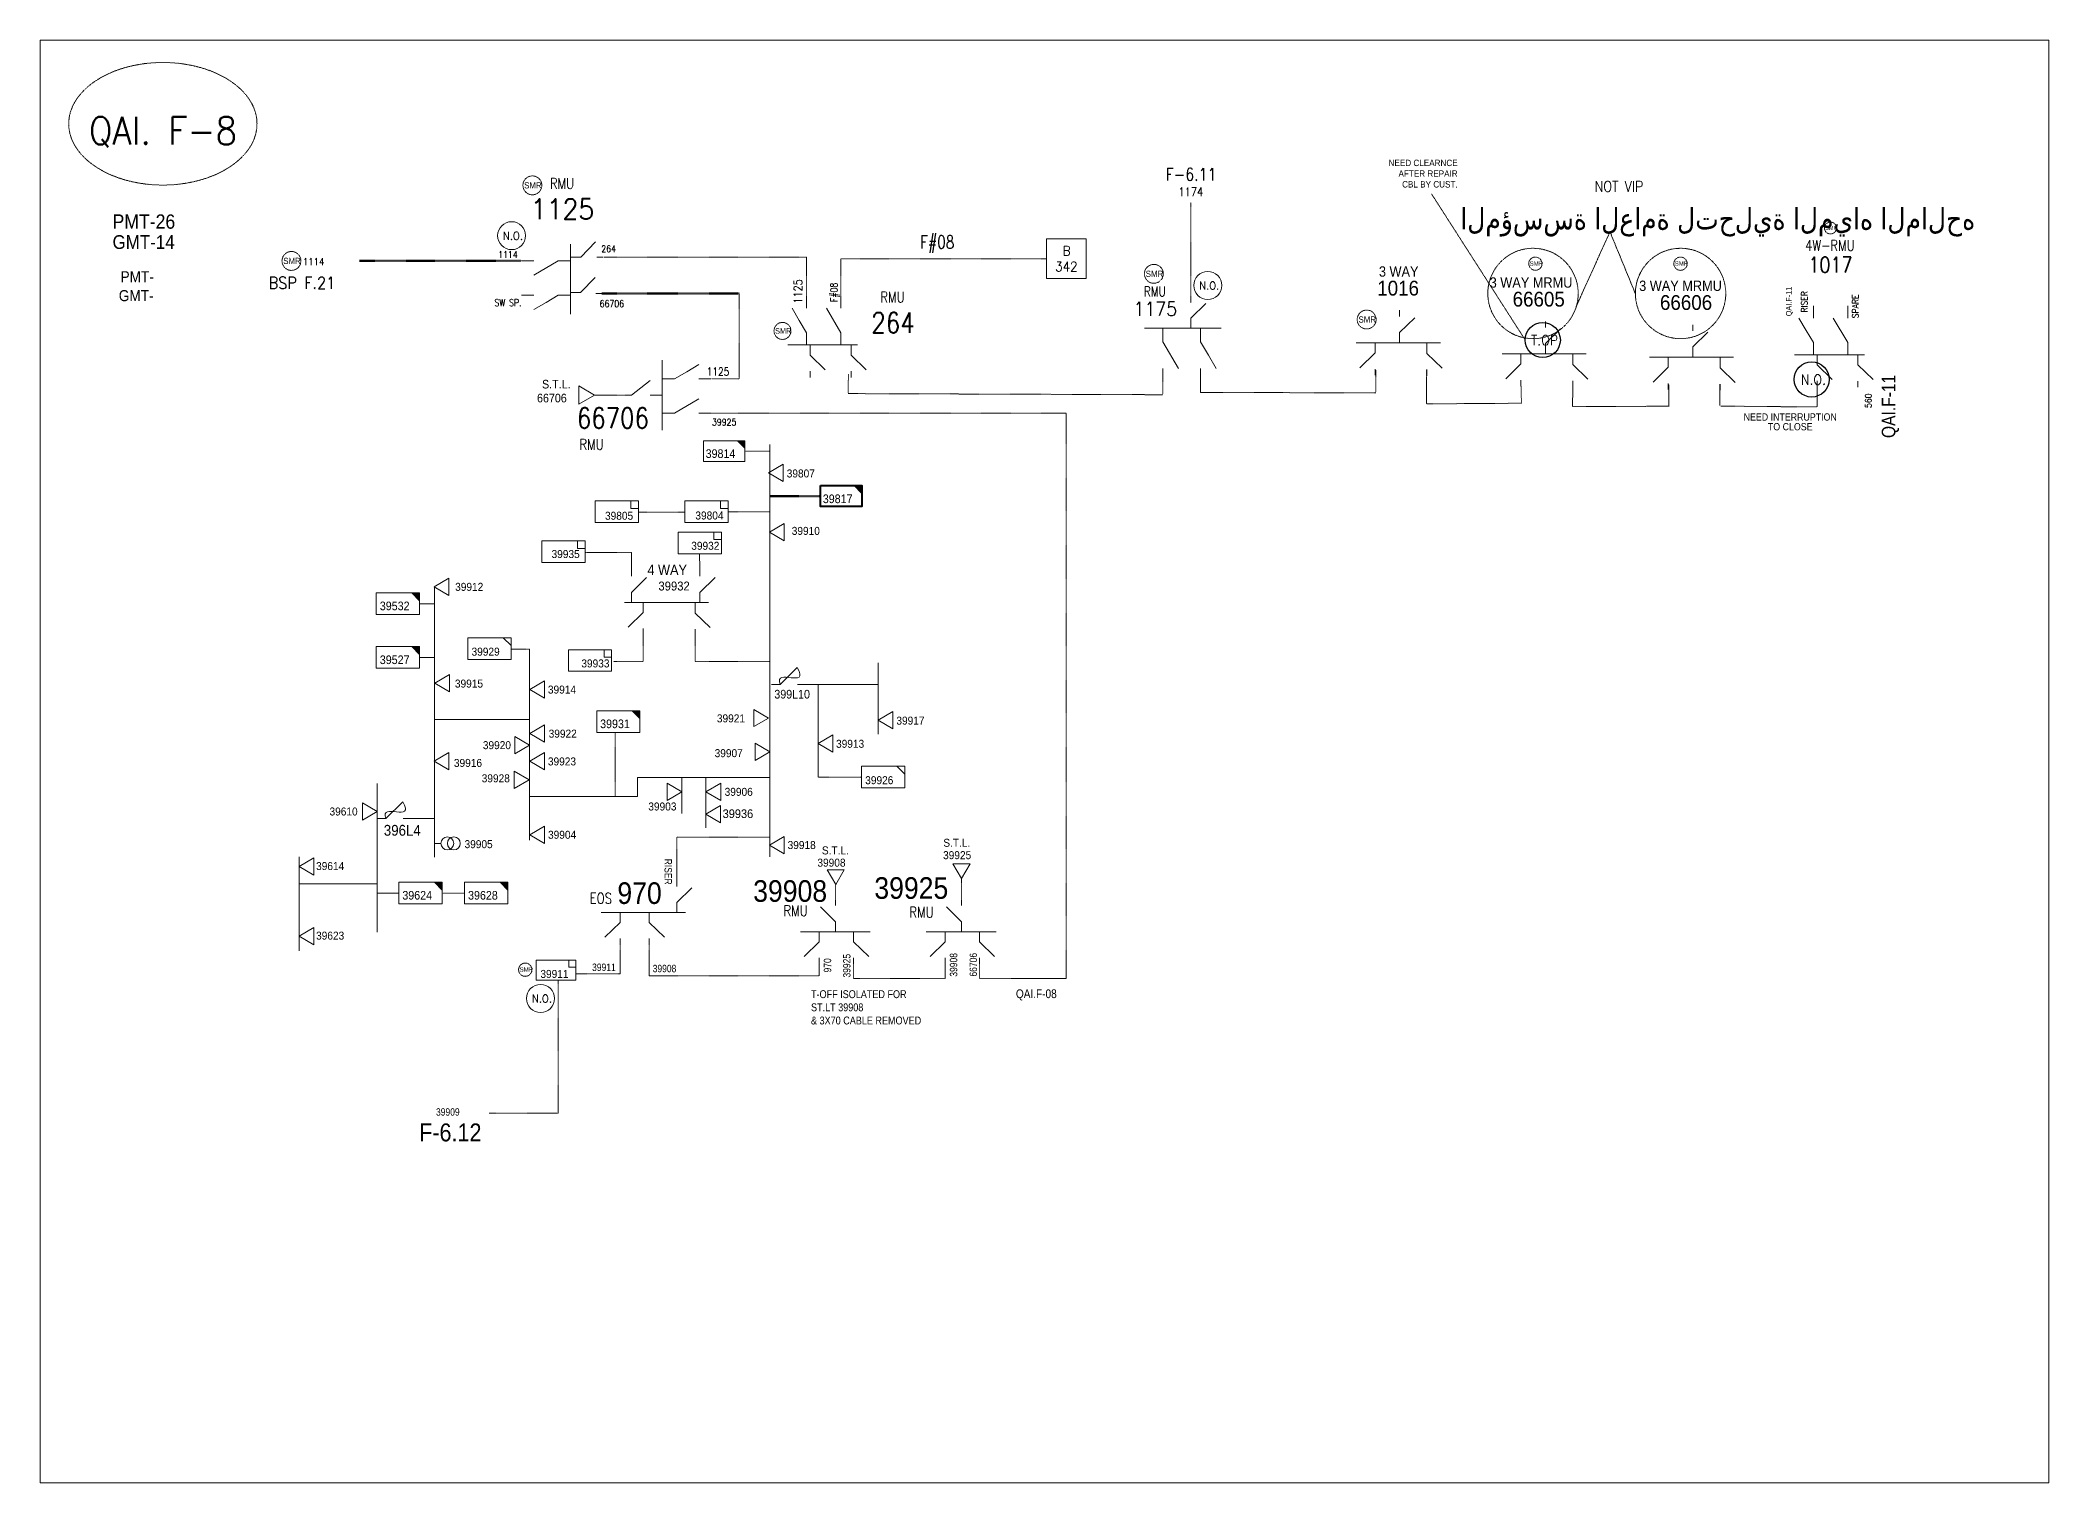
# Model space of a CAD drawing. Header units: metres. Extents: x 65984 to 144644, y -19036 to 23726.
# Drawn here: x 93797 to 95402, y 5881 to 7033 of the extents above; entities that cross this region are included whole.
import ezdxf
from ezdxf.enums import TextEntityAlignment as Align

# ---------------------------------------------------------------- set-up
doc = ezdxf.new("R2010")
doc.units = ezdxf.units.M
doc.header["$MEASUREMENT"] = 0
doc.linetypes.add('DGN Style 3', pattern=[0.013877, 0, -0.013877])
doc.layers.get('0').update_dxf_attribs({"color": 95, "lineweight": 40})
for name, color, linetype, lineweight in [('d_eos', 111, 'Continuous', 40), ('d_eos no', 121, 'Continuous', 40), ('d_fco', 5, 'Continuous', 40), ('d_fco text', 95, 'Continuous', 40), ('d_oh branch', 94, 'Continuous', 40), ('d_switch', 95, 'Continuous', 40), ('d_tf', 1, 'Continuous', 40), ('d_tf no', 6, 'Continuous', 40), ('d_tf_200', 1, 'Continuous', 40), ('d_ug cable', 95, 'Continuous', 40), ('d_unit sub', 7, 'Continuous', 40), ('FDR  2  19', 172, 'Continuous', 40), ('fedr no', 95, 'Continuous', 40), ('GRID STATION  04', 7, 'Continuous', 40), ('Level 37', 7, 'Continuous', 0), ('O H MAIN FEEDER', 4, 'Continuous', 100), ('SW N O', 114, 'Continuous', 30)]:
    doc.layers.add(name, color=color, linetype=linetype, lineweight=lineweight)
doc.styles.add('NASKHF', font='naskhf.shx', dxfattribs={"height": 8})
doc.styles.add('Style-Arial', font='arial.ttf')
doc.styles.add('Style-ENGINEERING', font='ENGINEERING.shx')
doc.styles.add('Style-msdefault', font='msdefault.shx')
doc.styles.add('Style-simplex', font='simplex.shx')
doc.styles.add('Style-STANDARD', font='STANDARD.shx')

# ---------------------------------------------------------------- blocks, each defined once
blk = doc.blocks.new('*U1043')
at = {"layer": 'd_eos', "color": 2, "linetype": 'Continuous', "lineweight": 13, "ltscale": 1.103054}
for p, q in [((-19.7, 13.2), (-19.7, 26.5)), ((17.4, 13.2), (17.4, 26.5)), ((-19.7, -13.2), (-4.1, 13.2)), ((25.3, 0), (33.1, 13.2)), ((-19.7, -26.5), (-19.7, -13.2)), ((17.4, -13.2), (25.3, 0)), ((17.4, -26.5), (17.4, -13.2)), ((-37.9, -26.5), (37.9, -26.5))]:
    blk.add_line(p, q, dxfattribs=at)
blk = doc.blocks.new('*U1044')
at = {"layer": 'd_eos', "color": 7, "linetype": 'Continuous', "lineweight": 13, "ltscale": 1.103054}
for p, q in [((0, 31.5), (0, -31.5)), ((-33.2, 0), (-27.6, 0)), ((-27.6, 0), (-11, -13)), ((-11, 0), (0, 0)), ((0, 16.4), (11, 16.4)), ((11, 16.4), (33, 3.4)), ((33, 16.4), (44, 16.4)), ((0, -14.5), (11, -14.5)), ((11, -14.5), (22, -21)), ((33, -14.5), (44, -14.5)), ((22, -21), (33, -27.5))]:
    blk.add_line(p, q, dxfattribs=at)
blk = doc.blocks.new('*U1045')
at = {"layer": 'd_eos', "color": 7, "linetype": 'Continuous', "lineweight": 13, "ltscale": 1.103054}
for p, q in [((0.15, 4.67), (-6.85, 11.47)), ((0.15, 12.11), (0.15, 14.94)), ((16.17, 0.02), (-16.15, 0.02)), ((-7.43, 0.02), (-7.43, -4.63)), ((0.15, 0.02), (0.15, 4.67)), ((8.43, 0.02), (8.43, -4.63)), ((-7.43, -4.63), (-14.43, -11.43)), ((8.43, -4.63), (15.43, -11.43)), ((-7.43, -12.08), (-7.43, -14.9)), ((8.43, -12.07), (8.43, -14.9))]:
    blk.add_line(p, q, dxfattribs=at)
blk = doc.blocks.new('TF3')
at = {"color": 0, "linetype": 'ByBlock', "lineweight": -2}
for p, q in [((11.3, 9), (18.3, 9)), ((18.3, 9), (18.3, 2))]:
    blk.add_line(p, q, dxfattribs=at)
at = {"color": 0, "linetype": 'ByBlock', "lineweight": -2, "flags": 128}
blk.add_lwpolyline([(18.3, 2), (11.3, 2), (11.3, 9)], dxfattribs=at)
at = {"color": 0, "linetype": 'ByBlock', "lineweight": -2}
blk.add_3dface([(-21.7, 9), (18.3, 9), (18.3, -11), (-21.7, -11)], dxfattribs=at)
blk = doc.blocks.new('TFU_94')
at = {"layer": 'd_tf_200', "color": 1, "linetype": 'Continuous', "lineweight": 13}
blk.add_line((0, 10), (0, 0), dxfattribs=at)
for centre in [(0, 30), (0, 20)]:
    blk.add_circle(centre, 10, dxfattribs=at)
blk = doc.blocks.new('TF_8')
at = {"color": 0, "linetype": 'ByBlock', "lineweight": -2}
blk.add_line((6.3, 4.95), (9.9, 1.35), dxfattribs=at)
blk.add_3dface([(-10.1, 4.95), (9.9, 4.95), (9.9, -5.05), (-10.1, -5.05)], dxfattribs=at)
blk = doc.blocks.new('exist.us-1000kva')
at = {"color": 0, "linetype": 'ByBlock', "lineweight": -2, "flags": 128}
blk.add_lwpolyline([(40, 12.9), (32.8, 20), (40, 20)], close=True, dxfattribs=at)
at = {"color": 0, "linetype": 'ByBlock', "lineweight": -2, "extrusion": (0, 0, -1)}
blk.add_solid([(-40, 12.9), (-32.8, 20), (-40, 20)], dxfattribs=at)
at = {"color": 0, "linetype": 'ByBlock', "lineweight": -2, "xscale": 2, "yscale": 2}
blk.add_blockref('TF_8', (20.2, 10.1), dxfattribs=at)
blk = doc.blocks.new('FUSE01')
at = {"color": 0, "linetype": 'ByBlock', "lineweight": -2}
blk.add_line((0, -17.15), (0, -22.55), dxfattribs=at)
at = {"color": 0, "linetype": 'ByBlock', "lineweight": -2, "flags": 128}
blk.add_lwpolyline([(0, 0.05), (0, -5.75), (-11.2, -16.95)], dxfattribs=at)
at = {"color": 0, "linetype": 'ByBlock', "lineweight": -2}
blk.add_open_spline([(-11.2, -16.95), (3.4, -25.35), (-11.6, -1.35), (0, -5.75)], degree=3, dxfattribs=at)
blk = doc.blocks.new('TRA1_788')
at = {"layer": 'd_tf', "color": 1, "linetype": 'Continuous', "lineweight": 13, "ltscale": 0.000677655, "flags": 128}
blk.add_lwpolyline([(10, -17), (0, 0), (-10, -17)], close=True, dxfattribs=at)
blk = doc.blocks.new('TRA1_787')
at = {"layer": 'd_tf', "color": 1, "linetype": 'Continuous', "lineweight": 13, "ltscale": 0.000677655, "xscale": 1.000046564039522, "yscale": 1.000046564039522, "zscale": 1.000046564039522, "rotation": 180}
blk.add_blockref('TRA1_788', (0, 0), dxfattribs=at)
blk = doc.blocks.new('TRA1_790')
at = {"layer": 'd_tf', "color": 1, "linetype": 'Continuous', "lineweight": 13, "ltscale": 0.00062494, "flags": 128}
blk.add_lwpolyline([(10, -17), (0, 0), (-10, -17)], close=True, dxfattribs=at)
blk = doc.blocks.new('TRA1_789')
at = {"layer": 'd_tf', "color": 1, "linetype": 'Continuous', "lineweight": 13, "ltscale": 0.00062494, "xscale": 1.000046566207837, "yscale": 1.000046566207837, "zscale": 1.000046566207837, "rotation": 180}
blk.add_blockref('TRA1_790', (0, 0), dxfattribs=at)
blk = doc.blocks.new('TRA1_792')
at = {"layer": 'd_tf', "color": 1, "linetype": 'Continuous', "lineweight": 13, "ltscale": 0.00062494, "extrusion": (0, 0, -1), "flags": 128}
blk.add_lwpolyline([(-10, -17), (0, 0), (10, -17)], close=True, dxfattribs=at)
blk = doc.blocks.new('TRA1_791')
at = {"layer": 'd_tf', "color": 1, "linetype": 'Continuous', "lineweight": 13, "ltscale": 0.00062494, "xscale": 1.000046566207836, "yscale": 1.000046566207836, "zscale": 1.000046566207836, "rotation": 180}
blk.add_blockref('TRA1_792', (0, 0), dxfattribs=at)
blk = doc.blocks.new('TRA1_794')
at = {"layer": 'd_tf', "color": 1, "linetype": 'Continuous', "lineweight": 13, "ltscale": 0.00062494, "extrusion": (0, 0, -1), "flags": 128}
blk.add_lwpolyline([(-10, -17), (0, 0), (10, -17)], close=True, dxfattribs=at)
blk = doc.blocks.new('TRA1_793')
at = {"layer": 'd_tf', "color": 1, "linetype": 'Continuous', "lineweight": 13, "ltscale": 0.00062494, "xscale": 1.000046566207837, "yscale": 1.000046566207837, "zscale": 1.000046566207837, "rotation": 180}
blk.add_blockref('TRA1_794', (0, 0), dxfattribs=at)
blk = doc.blocks.new('TRA1_796')
at = {"layer": 'd_tf', "color": 1, "linetype": 'Continuous', "lineweight": 13, "ltscale": 0.000633126, "extrusion": (0, 0, -1), "flags": 128}
blk.add_lwpolyline([(-10, -17), (0, 0), (10, -17)], close=True, dxfattribs=at)
blk = doc.blocks.new('TRA1_795')
at = {"layer": 'd_tf', "color": 1, "linetype": 'Continuous', "lineweight": 13, "ltscale": 0.000633126, "xscale": 1.000046566207835, "yscale": 1.000046566207835, "zscale": 1.000046566207835, "rotation": 180}
blk.add_blockref('TRA1_796', (0, 0), dxfattribs=at)
blk = doc.blocks.new('TRA1_1499')
at = {"layer": 'd_tf', "color": 1, "linetype": 'Continuous', "lineweight": 13, "ltscale": 0.000607677, "extrusion": (0, 0, -1), "flags": 128}
blk.add_lwpolyline([(-10, -17), (0, 0), (10, -17)], close=True, dxfattribs=at)
blk = doc.blocks.new('TRA1_1498')
at = {"layer": 'd_tf', "color": 1, "linetype": 'Continuous', "lineweight": 13, "ltscale": 0.000607677, "xscale": 1.000046566207835, "yscale": 1.000046566207835, "zscale": 1.000046566207835, "rotation": 180}
blk.add_blockref('TRA1_1499', (0, 0), dxfattribs=at)
blk = doc.blocks.new('*U893')
at = {"layer": 'SW N O', "color": 3, "lineweight": 13}
blk.add_circle((0, 0), 16.8, dxfattribs=at)
at = {"layer": 'SW N O', "color": 3, "lineweight": 13, "style": 'Style-STANDARD'}
blk.add_text('N.O.', height=9.6, dxfattribs=at).set_placement((1.7, -0.2), align=Align.MIDDLE_CENTER)
blk = doc.blocks.new('*U4012')
at = {"layer": 'd_eos', "color": 2, "linetype": 'Continuous', "lineweight": 13, "ltscale": 1.136423}
for p, q in [((-19.7, 13.2), (-19.7, 26.5)), ((17.4, 13.2), (17.4, 26.5)), ((-19.7, -13.2), (-4.1, 13.2)), ((25.3, 0), (33.1, 13.2)), ((-19.7, -26.5), (-19.7, -13.2)), ((17.4, -13.2), (25.3, 0)), ((17.4, -26.5), (17.4, -13.2)), ((-37.9, -26.5), (37.9, -26.5))]:
    blk.add_line(p, q, dxfattribs=at)
blk = doc.blocks.new('*U4159')
at = {"layer": 'SW N O', "color": 3, "ltscale": 0.426762}
blk.add_circle((0, 0), 16.8, dxfattribs=at)
at = {"layer": 'SW N O', "color": 3, "style": 'Style-STANDARD'}
blk.add_text('N.O.', height=9.6, dxfattribs=at).set_placement((1.7, -0.2), align=Align.MIDDLE_CENTER)
blk = doc.blocks.new('*U4210')
at = {"layer": 'SW N O', "color": 5, "ltscale": 0.426762}
blk.add_circle((0, 0), 16.8, dxfattribs=at)
at = {"layer": 'SW N O', "color": 5, "style": 'Style-STANDARD'}
blk.add_text('T.OP', height=9.6, dxfattribs=at).set_placement((1.7, -0.2), align=Align.MIDDLE_CENTER)

msp = doc.modelspace()

# ---------------------------------------------------------------- linework, layer by layer
at = {"color": 2, "linetype": 'DGN Style 3', "lineweight": 13}
for p, q in [((94909, 6910.6), (94983.9, 6793.8)), ((95051, 6879), (95024.6, 6820.6)), ((95051.8, 6879.8), (95071.9, 6830.8))]:
    msp.add_line(p, q, dxfattribs=at)
at = {"layer": 'd_eos', "color": 2, "linetype": 'Continuous', "lineweight": 13, "ltscale": 1.103054}
for p, q in [((94229.3, 6860.1), (94241, 6872.2)), ((94221.2, 6860.1), (94229.3, 6860.1)), ((94242.1, 6860.1), (94247, 6860.1)), ((94229.2, 6831.7), (94240.9, 6843.8)), ((94241.5, 6830.9), (94246.4, 6830.9)), ((94716.7, 6824.2), (94716.7, 6829.1)), ((94716.7, 6811.3), (94728.8, 6823.1)), ((94716.7, 6803.3), (94716.7, 6811.3)), ((94883.5, 6812.7), (94883.5, 6817.6)), ((94883.5, 6799.8), (94895.6, 6811.6)), ((95000, 6803.9), (95000, 6808.7)), ((95117.7, 6801.2), (95117.7, 6806)), ((94412.6, 6789.8), (94412.6, 6781.8)), ((94445.3, 6789.8), (94445.3, 6781.8)), ((94916.2, 6791.5), (94848.9, 6791.5)), ((94863.9, 6791.5), (94863.9, 6783.5)), ((94883.5, 6791.8), (94883.5, 6799.8)), ((94905.4, 6791), (94905.4, 6783)), ((95000, 6791), (95012.1, 6802.7)), ((95000, 6783), (95000, 6791)), ((95117.7, 6788.3), (95129.8, 6800)), ((95117.7, 6780.3), (95117.7, 6788.3)), ((94412.6, 6781.8), (94424.7, 6770)), ((94445.3, 6781.8), (94457.4, 6770)), ((94863.9, 6783.5), (94851.8, 6771.7)), ((94905.4, 6783), (94917.5, 6771.3)), ((95032.7, 6782.7), (94965.4, 6782.7)), ((94980.5, 6774.7), (94968.4, 6762.9)), ((94980.5, 6782.7), (94980.5, 6774.7)), ((95021.9, 6782.2), (95021.9, 6774.2)), ((95021.9, 6774.2), (95034, 6762.5)), ((95150.4, 6780), (95083.1, 6780)), ((95098.1, 6772), (95086, 6760.2)), ((95098.1, 6780), (95098.1, 6772)), ((95139.6, 6779.5), (95139.6, 6771.5)), ((95217, 6781.9), (95217, 6773.9)), ((95217, 6773.9), (95229.1, 6762.2)), ((95249.7, 6781.9), (95249.7, 6773.9)), ((95249.7, 6773.9), (95261.8, 6762.2)), ((94412.6, 6768.9), (94412.6, 6764)), ((94445.3, 6768.9), (94445.3, 6764)), ((94863.9, 6770.6), (94863.9, 6765.7)), ((94905.4, 6770.2), (94905.4, 6765.3)), ((94980.5, 6761.8), (94980.5, 6756.9)), ((95021.9, 6761.3), (95021.9, 6756.5)), ((95098.1, 6759.1), (95098.1, 6754.2)), ((95139.6, 6771.5), (95151.7, 6759.8)), ((95139.6, 6758.6), (95139.6, 6753.8)), ((95217, 6761), (95217, 6756.2)), ((95249.7, 6761), (95249.7, 6756.2))]:
    msp.add_line(p, q, dxfattribs=at)
at = {"layer": 'd_eos', "color": 2, "linetype": 'Continuous', "lineweight": 13, "ltscale": 0.992748}
msp.add_line((94229.2, 6831.7), (94221.2, 6831.7), dxfattribs=at)
at = {"layer": 'd_eos', "color": 7, "linetype": 'Continuous', "lineweight": 13, "ltscale": 1.103054}
for p, q in [((94269.8, 6605.1), (94269.8, 6610)), ((94269.8, 6592.2), (94281.9, 6604)), ((94324.6, 6605.1), (94324.6, 6610)), ((94324.6, 6592.2), (94336.7, 6604)), ((94331.5, 6584.2), (94264.2, 6584.2)), ((94269.8, 6584.2), (94269.8, 6592.2)), ((94279.3, 6584.2), (94279.3, 6576.2)), ((94320.7, 6583.7), (94320.7, 6575.7)), ((94324.6, 6584.2), (94324.6, 6592.2)), ((94279.3, 6576.2), (94267.2, 6564.4)), ((94279.3, 6563.3), (94279.3, 6558.4)), ((94320.7, 6575.7), (94332.8, 6564)), ((94320.7, 6562.8), (94320.7, 6558)), ((94306, 6357.3), (94306, 6362.2)), ((94306, 6344.4), (94318.1, 6356.2)), ((94306, 6336.4), (94306, 6344.4)), ((94312.9, 6336.4), (94245.6, 6336.4)), ((94260.7, 6328.4), (94248.6, 6316.6)), ((94260.7, 6336.4), (94260.7, 6328.4)), ((94284.1, 6336.4), (94284.1, 6328.4)), ((94284.1, 6328.4), (94296.2, 6316.6)), ((94260.7, 6315.5), (94260.7, 6310.6)), ((94284.1, 6315.5), (94284.1, 6310.6))]:
    msp.add_line(p, q, dxfattribs=at)
at = {"layer": 'd_oh branch', "color": 1, "linetype": 'Continuous', "lineweight": 13}
for p, q in [((94380.4, 6380.8), (94380.4, 6710.4)), ((94112.4, 6380.5), (94112.4, 6596.4)), ((94188.5, 6394.3), (94188.5, 6546.8)), ((94419, 6518.6), (94419, 6444.6)), ((94188.5, 6490.7), (94112.4, 6490.7)), ((94066.6, 6320.7), (94066.7, 6439.5)), ((94310.1, 6415.5), (94310.1, 6444.2)), ((94112.4, 6411.4), (94093.2, 6411.4)), ((94004.3, 6305.9), (94004.3, 6381)), ((94066.6, 6359.4), (94004.3, 6359.4))]:
    msp.add_line(p, q, dxfattribs=at)
at = {"layer": 'd_oh branch', "color": 1, "linetype": 'Continuous', "lineweight": 13, "flags": 128}
for points in [[(94467, 6535.9), (94467, 6478.9)], [(94405.5, 6518.6), (94467, 6518.6)], [(94274.8, 6429.2), (94274.8, 6444.2), (94380.4, 6444.2)], [(94329.3, 6404.1), (94329.3, 6444.2)], [(94188.5, 6429.2), (94274.8, 6429.2)]]:
    msp.add_lwpolyline(points, dxfattribs=at)
at = {"layer": 'd_ug cable', "color": 1, "linetype": 'DGN Style 3', "lineweight": 100}
for p, q in [((94182, 6857), (94052.5, 6857)), ((94356, 6830.9), (94246.3, 6830.9)), ((94421, 6669.1), (94380.4, 6669.1))]:
    msp.add_line(p, q, dxfattribs=at)
at = {"layer": 'd_ug cable', "color": 1, "linetype": 'DGN Style 3', "lineweight": 13}
for p, q in [((94265, 6749.8), (94240.3, 6749.8)), ((94380.4, 6705.1), (94360.5, 6705.1)), ((94347.1, 6656.6), (94380.4, 6656.6)), ((94324.2, 6622.4), (94324.6, 6608.5)), ((94100.5, 6583.1), (94112.4, 6583.1)), ((94279.3, 6560.2), (94279.3, 6537)), ((94320.7, 6560), (94320.7, 6537)), ((94100.5, 6540.2), (94112.4, 6540.2)), ((94188.5, 6546.8), (94173.7, 6546.8)), ((94255.5, 6537), (94279.3, 6537)), ((94320.7, 6537), (94380.4, 6537)), ((94256.9, 6480.6), (94256.9, 6429.6)), ((94066.6, 6351.9), (94084.1, 6351.9)), ((94119.1, 6351.9), (94136.6, 6351.9))]:
    msp.add_line(p, q, dxfattribs=at)
at = {"layer": 'd_ug cable', "color": 1, "linetype": 'DGN Style 3', "lineweight": 13, "flags": 128}
for points in [[(94716.7, 6823.6), (94716.7, 6823.6), (94716.7, 6903.6)], [(94409.7, 6829), (94409.7, 6859.9), (94289, 6859.9), (94247.6, 6859.9)], [(94601.3, 6858.7), (94437.1, 6858.7), (94437.1, 6828.9)], [(94334, 6762.7), (94356, 6762.7), (94356, 6830.9)], [(94694, 6750.1), (94442.9, 6751), (94443.2, 6766.5)], [(94694.4, 6750.3), (94694.4, 6750.3), (94694.4, 6763.7)], [(94724.4, 6751.8), (94724.4, 6751.8), (94724.4, 6763.4)], [(94864.4, 6752.1), (94864.4, 6752.1), (94864.4, 6769.8)], [(94905.1, 6742.8), (94905.1, 6742.8), (94905.1, 6770.1)], [(94980.9, 6743.3), (94980.9, 6743.3), (94980.5, 6756.9)], [(95021.7, 6740.6), (95021.7, 6740.6), (95021.9, 6757.6)], [(95098.6, 6740.6), (95098.6, 6740.6), (95098.6, 6758.3)], [(95139.3, 6741.6), (95139.3, 6741.6), (95139.3, 6758.6)], [(95217.2, 6740.4), (95217.2, 6740.4), (95217.2, 6761.1)], [(94864.4, 6751.7), (94724.4, 6751.8), (94724.4, 6751.8)], [(94981.3, 6743.3), (94905.1, 6742.8), (94905.1, 6742.8)], [(95098.5, 6740.9), (95021.7, 6740.6), (95021.7, 6740.6)], [(95216.9, 6740.3), (95140.2, 6741), (95140.2, 6741)], [(94333.6, 6735.3), (94617.1, 6735.3), (94617.1, 6283.6), (94582.9, 6283.6)], [(94312.5, 6656.4), (94275.4, 6656.4)], [(94269.8, 6624), (94232.8, 6624)], [(94269.8, 6624), (94269.8, 6610)], [(94419, 6444.6), (94453.7, 6444.6)], [(94306, 6362.2), (94306, 6396.7), (94380.4, 6396.7)], [(94260.7, 6310.6), (94260.7, 6287.4), (94225.3, 6287.4)], [(94284.1, 6310.6), (94284.1, 6285.8), (94419.8, 6285.8), (94419.8, 6295.2)], [(94447.2, 6295.3), (94447.2, 6283.6), (94520.4, 6283.6), (94520.4, 6295.3)], [(94547.8, 6295.3), (94547.8, 6283.6), (94605.6, 6283.6)], [(94156.1, 6176), (94211.2, 6176), (94211.2, 6282.4)]]:
    msp.add_lwpolyline(points, dxfattribs=at)
at = {"layer": 'd_ug cable', "color": 2, "linetype": 'DGN Style 3', "lineweight": 13}
for centre, radius in [((94190.7, 6917.4), 7.55), ((95227.7, 6883.3), 4.78), ((93998.2, 6857), 7.55), ((94687.2, 6846.7), 7.55), ((94990.1, 6831), 36.1), ((94992, 6854.8), 5.31), ((95108, 6831), 36.1), ((95107.9, 6854.8), 5.31), ((94390.5, 6801.1), 6.79), ((94857.2, 6810.2), 7.55), ((94185, 6290.7), 5.31)]:
    msp.add_circle(centre, radius, dxfattribs=at)
at = {"layer": 'FDR  2  19', "color": 1, "linetype": 'DGN Style 3', "lineweight": 13}
for p, q in [((94432.9, 6346.8), (94433, 6358.8)), ((94533.6, 6346.8), (94533.6, 6363.5))]:
    msp.add_line(p, q, dxfattribs=at)
at = {"layer": 'fedr no', "color": 82, "linetype": 'DGN Style 3', "lineweight": 13, "true_color": 0x1dc70e}
msp.add_ellipse((93895.5, 6966.6), major_axis=(75.2, 0), ratio=0.651175, dxfattribs=at)
at = {"layer": 'GRID STATION  04', "color": 1, "linetype": 'Continuous', "lineweight": 13, "ltscale": 1.017674, "flags": 128}
msp.add_lwpolyline([(94633.1, 6842.9), (94601.3, 6842.9), (94601.3, 6874.6), (94633.1, 6874.6)], close=True, dxfattribs=at)
at = {"layer": 'O H MAIN FEEDER', "color": 140, "lineweight": 13, "ltscale": 0.498271, "flags": 128}
msp.add_lwpolyline([(93797.5, 7033.4), (95402.2, 7033.4), (95402.2, 5880.7), (93797.5, 5880.7)], close=True, dxfattribs=at)

# ---------------------------------------------------------------- block references
at = {"layer": 'd_eos', "color": 2, "linetype": 'Continuous', "lineweight": 13, "ltscale": 1.103054, "extrusion": (0, 0, -1), "xscale": 0.737445196782555, "yscale": 0.737445196782555, "zscale": 0.737445196782555}
for p, rotation in [((-94201.6, 6842.5), 269.9999999999999), ((-94422.6, 6809.4), 359.9999999999999), ((-95227, 6801.5), 359.9999999999999)]:
    msp.add_blockref('*U1043', p, dxfattribs=dict(at, rotation=rotation))
at = {"layer": 'd_eos', "color": 2, "linetype": 'Continuous', "lineweight": 13, "ltscale": 1.136423, "extrusion": (0, 0, -1), "xscale": 0.8098568802778591, "yscale": 0.8098568802778591, "zscale": 0.8098568802778591, "rotation": 179.9999999999999}
msp.add_blockref('*U4012', (-94710.3, 6781.8), dxfattribs=at)
at = {"layer": 'd_eos', "color": 7, "linetype": 'Continuous', "lineweight": 13, "ltscale": 1.103054, "extrusion": (0, 0, -1), "xscale": 0.8876824245306763, "yscale": 0.8876824245306763, "zscale": 0.8876824245306763, "rotation": 179.9999999999994}
msp.add_blockref('*U1044', (-94294.5, 6749.8), dxfattribs=at)
at = {"layer": 'd_eos', "color": 7, "linetype": 'Continuous', "lineweight": 13, "ltscale": 1.103054, "xscale": 1.728, "yscale": 1.728, "zscale": 1.728}
for p in [(94432.7, 6321), (94533.3, 6321)]:
    msp.add_blockref('*U1045', p, dxfattribs=at)
at = {"layer": 'd_fco', "color": 7, "linetype": 'Continuous', "lineweight": 13, "xscale": 1.2096, "yscale": -1.2096}
for p, zscale, rotation in [((94381.8, 6518.6), 0.4318582433460426, 269.9999999999999), ((94066.7, 6411.4), 0.1505796586342246, 270)]:
    msp.add_blockref('FUSE01', p, dxfattribs=dict(at, zscale=zscale, rotation=rotation))
at = {"layer": 'd_tf', "color": 1, "linetype": 'Continuous', "lineweight": 13, "ltscale": 0.000677655, "xscale": 0.7348563450647149, "yscale": 0.7348563450647149, "zscale": 0.7348563450647149, "rotation": 89.99999999999997}
msp.add_blockref('TRA1_787', (94240.2, 6749.8), dxfattribs=at)
at = {"layer": 'd_tf', "color": 1, "linetype": 'Continuous', "lineweight": 13, "ltscale": 0.00062494, "extrusion": (0, 0, -1)}
for name, p, xscale, yscale, zscale, rotation in [('TRA1_789', (-94379.4, 6687.8), 0.6911999999999999, 0.6911999999999999, 0.6911999999999999, 90.00000000000001), ('TRA1_789', (-94380, 6640.2), 0.6911999999999999, 0.6911999999999999, 0.6911999999999999, 90.00000000000001), ('TRA1_789', (-94467, 6490.1), 0.6911999999999999, 0.6911999999999999, 0.6911999999999999, 90.00000000000001), ('TRA1_793', (-94188.3, 6470.1), 0.6911999999999998, 0.6911999999999998, 0.6911999999999998, 270.0056822723145), ('TRA1_789', (-94418.9, 6471.5), 0.6911999999999999, 0.6911999999999999, 0.6911999999999999, 90.00000000000001), ('TRA1_791', (-94188, 6442.4), 0.6912, 0.6912, 0.6912, 270.0056822723848), ('TRA1_789', (-94310.2, 6432.8), 0.6911999999999999, 0.6911999999999999, 0.6911999999999999, 269.9999999996048), ('TRA1_789', (-94066.6, 6417.1), 0.6911999999999999, 0.6911999999999999, 0.6911999999999999, 269.9999999999999), ('TRA1_789', (-94380.2, 6390.2), 0.6911999999999999, 0.6911999999999999, 0.6911999999999999, 90.00000000000001)]:
    msp.add_blockref(name, p, dxfattribs=dict(at, xscale=xscale, yscale=yscale, zscale=zscale, rotation=rotation))
at = {"layer": 'd_tf', "color": 1, "linetype": 'Continuous', "lineweight": 13, "ltscale": 0.00062494, "xscale": 0.6911999999999999, "yscale": 0.6911999999999999, "zscale": 0.6911999999999999}
for p, rotation in [((94112.3, 6596.5), 270), ((94112.7, 6519.7), 270), ((94188.6, 6514.5), 270), ((94188.7, 6479.4), 270), ((94379.4, 6491.8), 89.99999999999997), ((94380.3, 6464.8), 89.99999999999997), ((94112.2, 6457.3), 270), ((94188.7, 6457.2), 270), ((94188.7, 6398.5), 270), ((94004.4, 6373.1), 270), ((94004.4, 6317.6), 270)]:
    msp.add_blockref('TRA1_789', p, dxfattribs=dict(at, rotation=rotation))
at = {"layer": 'd_tf', "color": 1, "linetype": 'Continuous', "lineweight": 13, "ltscale": 0.000633126, "extrusion": (0, 0, -1), "xscale": 0.6911999999999999, "yscale": 0.6911999999999999, "zscale": 0.6911999999999999, "rotation": 89.99999999999997}
msp.add_blockref('TRA1_795', (-94329.4, 6432.9), dxfattribs=at)
at = {"layer": 'd_tf', "color": 1, "linetype": 'Continuous', "lineweight": 13, "ltscale": 0.000607677, "extrusion": (0, 0, -1), "xscale": 0.6840849395815861, "yscale": 0.6840849395815861, "zscale": 0.6840849395815861, "rotation": 89.99999999999999}
msp.add_blockref('TRA1_1498', (-94329.4, 6415), dxfattribs=at)
at = {"layer": 'd_tf', "color": 1, "linetype": 'Continuous', "lineweight": 13, "ltscale": 0.00062494, "xscale": 0.6911999999999999, "yscale": 0.6911999999999999, "zscale": 0.6911999999999999}
for p in [(94533.6, 6363.6), (94433, 6358.8)]:
    msp.add_blockref('TRA1_789', p, dxfattribs=at)
at = {"layer": 'd_tf_200', "color": 1, "linetype": 'Continuous', "lineweight": 13, "xscale": 0.5184, "yscale": 0.5184, "zscale": 0.5184, "rotation": 269.9999999999998}
msp.add_blockref('TFU_94', (94112.4, 6391.6), dxfattribs=at)
at = {"layer": 'd_unit sub', "color": 1, "linetype": 'Continuous', "lineweight": 13}
for name, p, xscale, yscale, zscale in [('exist.us-1000kva', (94327.4, 6696.8), 0.8251100163124826, 0.8274606820055416, 1.205416875303179), ('TF3', (94259.6, 6657.5), 0.8637164866920851, 0.8637164866920851, 0.4318582433460426), ('TF3', (94331.3, 6657.5), 0.8637164866920851, 0.8637164866920851, 0.4318582433460426), ('TF3', (94217, 6625.6), 0.8637164866920851, 0.8637164866920851, 0.4318582433460426), ('TF3', (94326, 6632.6), 0.8637164866920851, 0.8637164866920851, 0.4318582433460426), ('exist.us-1000kva', (94066, 6574.4), 0.8628945265435118, 0.8653528369750582, 1.205416875303179), ('exist.us-1000kva', (94066, 6531.5), 0.8628945265435118, 0.8653528369750582, 1.205416875303179), ('TF_8', (94156.6, 6547.4), 1.72743297338417, 1.72743297338417, 0.4318582433460426), ('TF3', (94238.2, 6538.6), 0.8637164866920851, 0.8637164866920851, 0.4318582433460426), ('exist.us-1000kva', (94242.1, 6480.3), 0.8628945265435118, 0.8653528369750582, 1.205416875303179), ('TF_8', (94471.1, 6444.7), 1.72743297338417, 1.72743297338417, 0.4318582433460426), ('exist.us-1000kva', (94084.1, 6343.2), 0.8628945265435118, 0.8653528369750582, 1.205416875303179), ('exist.us-1000kva', (94136.6, 6343.2), 0.8628945265435118, 0.8653528369750582, 1.205416875303179)]:
    msp.add_blockref(name, p, dxfattribs=dict(at, xscale=xscale, yscale=yscale, zscale=zscale))
at = {"layer": 'd_unit sub', "color": 1, "linetype": 'Continuous', "lineweight": 40, "xscale": 0.8251100163124826, "yscale": 0.8274606820055416, "zscale": 1.205416875303179}
msp.add_blockref('exist.us-1000kva', (94420.9, 6660.9), dxfattribs=at)
at = {"layer": 'd_unit sub', "color": 2, "linetype": 'Continuous', "lineweight": 13, "xscale": 0.7922218769872061, "yscale": 0.7922218769872061, "zscale": 0.3674110635924088}
msp.add_blockref('TF3', (94210.8, 6291.1), dxfattribs=at)
at = {"layer": 'SW N O', "color": 3, "lineweight": 13, "xscale": 0.6648453763062123, "yscale": 0.6648453763062123, "zscale": 0.6648453763062123, "rotation": 359.9999999999999}
for p in [(94174.1, 6877.2), (94730.3, 6837.4), (94197.2, 6267.7)]:
    msp.add_blockref('*U893', p, dxfattribs=at)
at = {"layer": 'SW N O', "color": 5, "xscale": 0.8357213370023772, "yscale": 0.8357213370023772, "zscale": 0.8357213370023772}
msp.add_blockref('*U4210', (94997.9, 6793.8), dxfattribs=at)
at = {"layer": 'SW N O', "color": 3, "xscale": 0.8357213370023772, "yscale": 0.8357213370023772, "zscale": 0.8357213370023772}
msp.add_blockref('*U4159', (95212.7, 6762.3), dxfattribs=at)

# ---------------------------------------------------------------- texts
at = {"color": 7, "linetype": 'Continuous', "lineweight": 13, "style": 'Style-STANDARD', "width": 0.857143}
msp.add_text('F#08', height=10.32, dxfattribs=at).set_placement((94514.2, 6872.1), align=Align.MIDDLE_CENTER)
at = {"layer": 'd_eos no', "color": 7, "linetype": 'Continuous', "lineweight": 13, "style": 'Style-Arial', "width": 0.88}
for s, height, p in [('PMT-26', 11.45, (93855.3, 6894.2)), ('المؤسسة العامة لتحلية المياه المالحه', 17.197, (94932, 6899.4)), ('GMT-14', 11.01, (93855.3, 6877.6)), ('PMT-', 8.84, (93861.7, 6848.8)), ('GMT-', 8.84, (93860.3, 6833.7))]:
    msp.add_text(s, height=height, dxfattribs=at).set_placement(p, align=Align.TOP_LEFT)
at = {"layer": 'd_fco text', "color": 7, "linetype": 'DGN Style 3', "lineweight": 13, "style": 'Style-msdefault', "width": 0.92}
msp.add_text('399L10', height=6.93, dxfattribs=at).set_placement((94384, 6514.3), align=Align.TOP_LEFT)
at = {"layer": 'd_fco text', "color": 7, "linetype": 'Continuous', "lineweight": 13, "style": 'Style-msdefault', "width": 0.92}
msp.add_text('396L4', height=8.64, dxfattribs=at).set_placement((94072, 6406.4), align=Align.TOP_LEFT)
at = {"layer": 'd_switch', "color": 2, "linetype": 'Continuous', "lineweight": 13, "style": 'Style-msdefault', "width": 0.857143}
msp.add_text('QAI.F-11', height=4.45, rotation=90, dxfattribs=at).set_placement((95192.2, 6812.8), align=Align.TOP_LEFT)
at = {"layer": 'd_switch', "color": 7, "linetype": 'Continuous', "lineweight": 13, "style": 'Style-msdefault', "width": 0.857143}
msp.add_text('QAI.F-11', height=10.87, rotation=90, dxfattribs=at).set_placement((95268.7, 6715.5), align=Align.TOP_LEFT)
at = {"layer": 'd_switch', "color": 7, "linetype": 'Continuous', "lineweight": 13, "style": 'Style-ENGINEERING', "width": 0.857143}
msp.add_text('39911', height=5.93, dxfattribs=at).set_placement((94257.3, 6295.6), align=Align.TOP_RIGHT)
at = {"layer": 'd_switch', "color": 2, "linetype": 'Continuous', "lineweight": 13, "style": 'Style-msdefault', "width": 0.857143}
msp.add_text('QAI.F-08', height=7.01, dxfattribs=at).set_placement((94577, 6275), align=Align.TOP_LEFT)
at = {"layer": 'd_switch', "color": 2, "linetype": 'Continuous', "lineweight": 13, "insert": (94413.3, 6274.3), "char_height": 6.31, "attachment_point": 1, "style": 'NASKHF'}
msp.add_mtext('\\Fmsdefault;\\H1x;\\W0.857143;T-OFF ISOLATED FOR \\PST.LT 39908\\P& 3X70 CABLE REMOVED', dxfattribs=at)
at = {"layer": 'd_switch', "color": 55, "linetype": 'Continuous', "lineweight": 13, "insert": (94100.2, 6153.3), "char_height": 14.332, "attachment_point": 7, "style": 'NASKHF'}
msp.add_mtext('\\Fmsdefault;\\H1x;\\W0.9;F-6.12\\P', dxfattribs=at)
at = {"layer": 'd_tf no', "color": 1, "linetype": 'Continuous', "lineweight": 40, "style": 'Style-msdefault'}
for s, height, width, p in [('SMR', 4.97, 0.945946, (94184.1, 6919.9)), ('SMR', 3.18, 0.945946, (95223.6, 6885)), ('SMR', 4.97, 0.945946, (93991.7, 6859.5)), ('SMR', 3.53, 0.945946, (94987.4, 6856.7)), ('SMR', 3.53, 0.945946, (95103.3, 6856.7)), ('SMR', 4.97, 0.945946, (94680.7, 6849.2)), ('SMR', 4.97, 0.945946, (94850.7, 6812.7)), ('SMR', 4.48, 0.945946, (94384.6, 6803.3)), ('39817', 6.91, 0.925, (94422.7, 6670.4)), ('SMR', 3.53, 0.945946, (94180.5, 6292.6))]:
    msp.add_text(s, height=height, dxfattribs=dict(at, width=width)).set_placement(p, align=Align.TOP_LEFT)
at = {"layer": 'd_tf no', "color": 2, "linetype": 'Continuous', "lineweight": 13, "style": 'Style-msdefault', "width": 0.945946}
for s, p in [('1016', (94899, 6841.2)), ('66605', (95015.5, 6832.4)), ('66606', (95133.2, 6829.7))]:
    msp.add_text(s, height=11.85, dxfattribs=at).set_placement(p, align=Align.TOP_RIGHT)
at = {"layer": 'd_tf no', "color": 1, "linetype": 'Continuous', "lineweight": 13, "style": 'Style-msdefault'}
for s, height, width, p in [('66706', 6.91, 0.925, (94194.4, 6750.9)), ('39814', 6.91, 0.925, (94329.1, 6706.5)), ('39807', 6.39, 0.945946, (94393.9, 6690.4)), ('39910', 6.39, 0.945946, (94397.9, 6644.5)), ('39912', 6.39, 0.945946, (94129, 6599.8)), ('39532', 6.91, 0.925, (94068.8, 6584.8)), ('39929', 6.39, 0.945946, (94142.1, 6548)), ('39527', 6.91, 0.925, (94068.8, 6541.8)), ('39915', 6.39, 0.945946, (94128.8, 6522.5)), ('39914', 6.39, 0.945946, (94203.1, 6517.7)), ('39931', 6.91, 0.925, (94244.8, 6490.6)), ('39921', 6.39, 0.945946, (94338.1, 6494.7)), ('39917', 6.39, 0.945946, (94481.5, 6492.9)), ('39922', 6.39, 0.945946, (94203.7, 6482.5)), ('39913', 6.39, 0.945946, (94433.3, 6474.4)), ('39916', 6.39, 0.945946, (94128, 6459.1)), ('39923', 6.39, 0.945946, (94203.1, 6460.3)), ('39907', 6.39, 0.945946, (94336.3, 6466.9)), ('39906', 6.39, 0.945946, (94344.3, 6436)), ('39926', 6.39, 0.945946, (94456.6, 6445.3)), ('39936', 6.94, 0.945946, (94342.7, 6418.8)), ('39905', 6.39, 0.945946, (94136.5, 6394.2)), ('39904', 6.39, 0.945946, (94203.2, 6401.7)), ('39918', 6.39, 0.945946, (94394.6, 6393.5)), ('39614', 6.39, 0.945946, (94017.9, 6376.7)), ('39908', 6.39, 0.945946, (94418.4, 6379.4)), ('39925', 6.39, 0.945946, (94518.8, 6385.4)), ('39624', 6.91, 0.925, (94086.8, 6353.6)), ('39628', 6.91, 0.925, (94139.3, 6353.6)), ('39623', 6.39, 0.945946, (94017.9, 6321.1))]:
    msp.add_text(s, height=height, dxfattribs=dict(at, width=width)).set_placement(p, align=Align.TOP_LEFT)
at = {"layer": 'd_tf no', "color": 1, "linetype": 'Continuous', "lineweight": 13, "style": 'Style-msdefault', "width": 0.945946}
for s, p in [('39805', (94271.2, 6656.6)), ('39804', (94343.4, 6656.8)), ('39932', (94340.1, 6632.6)), ('39935', (94228.5, 6626)), ('39933', (94252.3, 6538.6)), ('39610', (94051.1, 6420.3)), ('39903', (94305.8, 6424.3))]:
    msp.add_text(s, height=6.39, dxfattribs=at).set_placement(p, align=Align.TOP_RIGHT)
at = {"layer": 'd_tf no', "color": 7, "linetype": 'Continuous', "lineweight": 13, "style": 'Style-msdefault', "width": 0.945946}
msp.add_text('39932', height=7.11, dxfattribs=at).set_placement((94316.4, 6600.8), align=Align.TOP_RIGHT)
at = {"layer": 'd_tf no', "color": 1, "linetype": 'Continuous', "lineweight": 13, "style": 'Style-msdefault', "width": 0.945946}
for s, p in [('39920', (94173.6, 6473.3)), ('39928', (94172.7, 6446.8))]:
    msp.add_text(s, height=6.39, rotation=359.9943, dxfattribs=at).set_placement(p, align=Align.TOP_RIGHT)
at = {"layer": 'd_tf no', "color": 7, "linetype": 'Continuous', "lineweight": 13, "style": 'Style-msdefault', "width": 0.945946}
for p in [(94422, 6389.2), (94519, 6395.3)]:
    msp.add_text('S.T.L.', height=6.39, dxfattribs=at).set_placement(p, align=Align.TOP_LEFT)
at = {"layer": 'd_tf no', "color": 2, "linetype": 'Continuous', "lineweight": 13, "style": 'Style-msdefault', "width": 0.945946}
msp.add_text('39911', height=6.39, dxfattribs=at).set_placement((94197.1, 6290.5), align=Align.TOP_LEFT)
at = {"layer": 'd_tf no', "color": 2, "linetype": 'Continuous', "lineweight": 13, "insert": (94929.9, 6937.9), "char_height": 5.132, "attachment_point": 3, "style": 'NASKHF'}
msp.add_mtext('\\Fmsdefault;\\H1x;\\W0.945946;NEED CLEARNCE\\PAFTER REPAIR\\PCBL BY CUST.', dxfattribs=at)
at = {"layer": 'd_tf no', "color": 1, "linetype": 'Continuous', "lineweight": 13, "insert": (94198.4, 6762), "char_height": 13.824, "attachment_point": 1, "style": 'NASKHF'}
msp.add_mtext('\\Fmsdefault;\\H0.5x;\\W0.925;S.T.L.', dxfattribs=at)
at = {"layer": 'd_tf no', "color": 1, "linetype": 'Continuous', "lineweight": 13, "ltscale": 1.252092, "insert": (95195.6, 6728.4), "char_height": 5.802, "attachment_point": 5, "line_spacing_factor": 0.8, "style": 'Style-ENGINEERING'}
msp.add_mtext('\\H1x;\\W0.909091;NEED INTERRUPTION \\PTO CLOSE', dxfattribs=at)
at = {"layer": 'fedr no', "color": 6, "linetype": 'Continuous', "lineweight": 13, "insert": (93895.5, 6960), "char_height": 21.97, "attachment_point": 5, "style": 'Style-STANDARD'}
msp.add_mtext('QAI. F-8', dxfattribs=at)
at = {"layer": 'GRID STATION  04', "color": 1, "linetype": 'Continuous', "lineweight": 13, "style": 'Style-STANDARD'}
for s, p in [('B', (94617.5, 6865.1)), ('342', (94617.3, 6852.5))]:
    msp.add_text(s, height=7.62, dxfattribs=at).set_placement(p, align=Align.MIDDLE_CENTER)
at = {"layer": 'Level 37', "color": 2, "linetype": 'Continuous', "lineweight": 13}
for s, height, style, width, p in [('RMU', 8.63, 'Style-STANDARD', 0.854701, (94214.4, 6918.9)), ('1125', 16.22, 'Style-simplex', 0.909091, (94214.8, 6898.4)), ('4W-RMU', 8.63, 'Style-STANDARD', 0.854701, (95227.3, 6869.4)), ('1114', 5.49, 'Style-simplex', 0.909091, (94015.9, 6856.5)), ('1017', 12.38, 'Style-STANDARD', 0.909091, (95227.7, 6854)), ('RMU', 8.63, 'Style-STANDARD', 0.854701, (94478.4, 6828.1)), ('264', 16.22, 'Style-STANDARD', 0.909091, (94478.8, 6807.6))]:
    msp.add_text(s, height=height, dxfattribs=dict(at, style=style, width=width)).set_placement(p, align=Align.MIDDLE_CENTER)
at = {"layer": 'Level 37', "color": 7, "linetype": 'Continuous', "lineweight": 13}
for s, height, style, width, p in [('NOT VIP', 8.63, 'Style-simplex', 0.854701, (95058.8, 6916.5)), ('264', 5.49, 'Style-STANDARD', 0.909091, (94251.6, 6866.7)), ('1114', 5.49, 'Style-STANDARD', 0.909091, (94171.2, 6862.1)), ('SW SP.', 5.49, 'Style-STANDARD', 0.909091, (94171.2, 6823.7)), ('66706', 5.49, 'Style-STANDARD', 0.909091, (94254.2, 6822.8)), ('66706', 16.22, 'Style-STANDARD', 0.909091, (94255, 6731.5)), ('39925', 5.49, 'Style-STANDARD', 0.909091, (94343.9, 6728.2)), ('RMU', 8.63, 'Style-STANDARD', 0.854701, (94238, 6710.4)), ('EOS', 8.63, 'Style-STANDARD', 0.854701, (94245.4, 6347.8)), ('RMU', 8.63, 'Style-STANDARD', 0.854701, (94401, 6337.8)), ('RMU', 8.63, 'Style-STANDARD', 0.854701, (94501.6, 6336.6))]:
    msp.add_text(s, height=height, dxfattribs=dict(at, style=style, width=width)).set_placement(p, align=Align.MIDDLE_CENTER)
at = {"layer": 'Level 37', "color": 2, "linetype": 'Continuous', "lineweight": 13, "style": 'Style-Arial', "width": 0.88}
for s, p in [('3 WAY', (94867, 6852.7)), ('3 WAY MRMU', (94955.5, 6843.9)), ('3 WAY MRMU', (95074.9, 6841.3))]:
    msp.add_text(s, height=8.27, dxfattribs=at).set_placement(p, align=Align.TOP_LEFT)
at = {"layer": 'Level 37', "color": 55, "linetype": 'Continuous', "lineweight": 13, "ltscale": 1.47152, "style": 'Style-simplex', "width": 0.909091}
msp.add_text('BSP F.21', height=9.37, dxfattribs=at).set_placement((94006.6, 6839.5), align=Align.MIDDLE_CENTER)
at = {"layer": 'Level 37', "color": 7, "linetype": 'Continuous', "lineweight": 13, "ltscale": 0.616242, "style": 'Style-STANDARD', "width": 0.909091}
msp.add_text('1125', height=6.88, rotation=90, dxfattribs=at).set_placement((94402.9, 6832.6), align=Align.MIDDLE_CENTER)
at = {"layer": 'Level 37', "color": 7, "linetype": 'Continuous', "lineweight": 13, "width": 0.909091}
for s, height, style, p in [('F#08', 5.49, 'Style-STANDARD', (94431.7, 6831.9)), ('560', 4.94, 'Style-simplex', (95258, 6745.3))]:
    msp.add_text(s, height=height, rotation=90, dxfattribs=dict(at, style=style)).set_placement(p, align=Align.MIDDLE_CENTER)
at = {"layer": 'Level 37', "color": 2, "linetype": 'Continuous', "lineweight": 13, "ltscale": 0.9}
for s, height, style, width, p in [('RMU', 7.77, 'Style-STANDARD', 0.854701, (94688, 6832.6)), ('1175', 11.14, 'Style-simplex', 0.909091, (94688.4, 6818.8))]:
    msp.add_text(s, height=height, dxfattribs=dict(at, style=style, width=width)).set_placement(p, align=Align.MIDDLE_CENTER)
at = {"layer": 'Level 37', "color": 2, "linetype": 'Continuous', "lineweight": 13, "style": 'Style-simplex', "width": 0.909091}
for s, p in [('RISER', (95206.9, 6824.3)), ('SPARE', (95247.6, 6820.7))]:
    msp.add_text(s, height=4.94, rotation=90, dxfattribs=at).set_placement(p, align=Align.MIDDLE_CENTER)
at = {"layer": 'Level 37', "color": 7, "linetype": 'Continuous', "lineweight": 13, "ltscale": 0.57423, "style": 'Style-STANDARD', "width": 0.909091}
msp.add_text('1125', height=6.34, dxfattribs=at).set_placement((94339, 6768.6), align=Align.MIDDLE_CENTER)
at = {"layer": 'Level 37', "color": 7, "linetype": 'Continuous', "lineweight": 13}
for s, height, style, width, p in [('4 WAY', 8.27, 'Style-Arial', 0.88, (94282.6, 6614.3)), ('970', 17.28, 'Style-Arial', 0.88, (94258.6, 6360.5)), ('39908', 17.28, 'Style-Arial', 0.88, (94367.1, 6362.2)), ('39925', 17.28, 'Style-Arial', 0.88, (94463.9, 6364.6)), ('39908', 5.93, 'Style-ENGINEERING', 0.857143, (94286.8, 6294.6))]:
    msp.add_text(s, height=height, dxfattribs=dict(at, style=style, width=width)).set_placement(p, align=Align.TOP_LEFT)
at = {"layer": 'Level 37', "color": 7, "linetype": 'Continuous', "lineweight": 13, "style": 'Style-ENGINEERING', "width": 0.857143}
msp.add_text('RISER', height=5.93, rotation=270, dxfattribs=at).set_placement((94302.2, 6358.6), align=Align.TOP_RIGHT)
for s, rotation, p in [('39925', 90, (94438.9, 6284.4)), ('39908', 90, (94524.2, 6285.1)), ('66706', 90, (94540, 6285.2)), ('39909', 0.0075, (94113.7, 6180))]:
    msp.add_text(s, height=5.93, rotation=rotation, dxfattribs=at).set_placement(p, align=Align.TOP_LEFT)
at = {"layer": 'Level 37', "color": 55, "linetype": 'Continuous', "lineweight": 13, "ltscale": 0.81, "insert": (94716.9, 6926.2), "char_height": 10.024, "attachment_point": 5, "line_spacing_factor": 0.6, "style": 'Style-STANDARD'}
msp.add_mtext('\\H1x;\\W0.909091;F-6.11', dxfattribs=at)
at = {"layer": 'Level 37', "color": 7, "linetype": 'Continuous', "lineweight": 13, "ltscale": 0.64872, "insert": (94716.7, 6912.2), "char_height": 7.03, "attachment_point": 5, "line_spacing_factor": 0.6, "style": 'Style-STANDARD'}
msp.add_mtext('\\H1x;\\W0.909091;1174', dxfattribs=at)
at = {"layer": 'Level 37', "color": 7, "linetype": 'Continuous', "lineweight": 13, "insert": (94423.5, 6288.5), "char_height": 5.927, "attachment_point": 1, "rotation": 90, "style": 'NASKHF'}
msp.add_mtext('\\FENGINEERING;\\H1x;\\W0.857143;970', dxfattribs=at)

doc.saveas('drawing.dxf')
